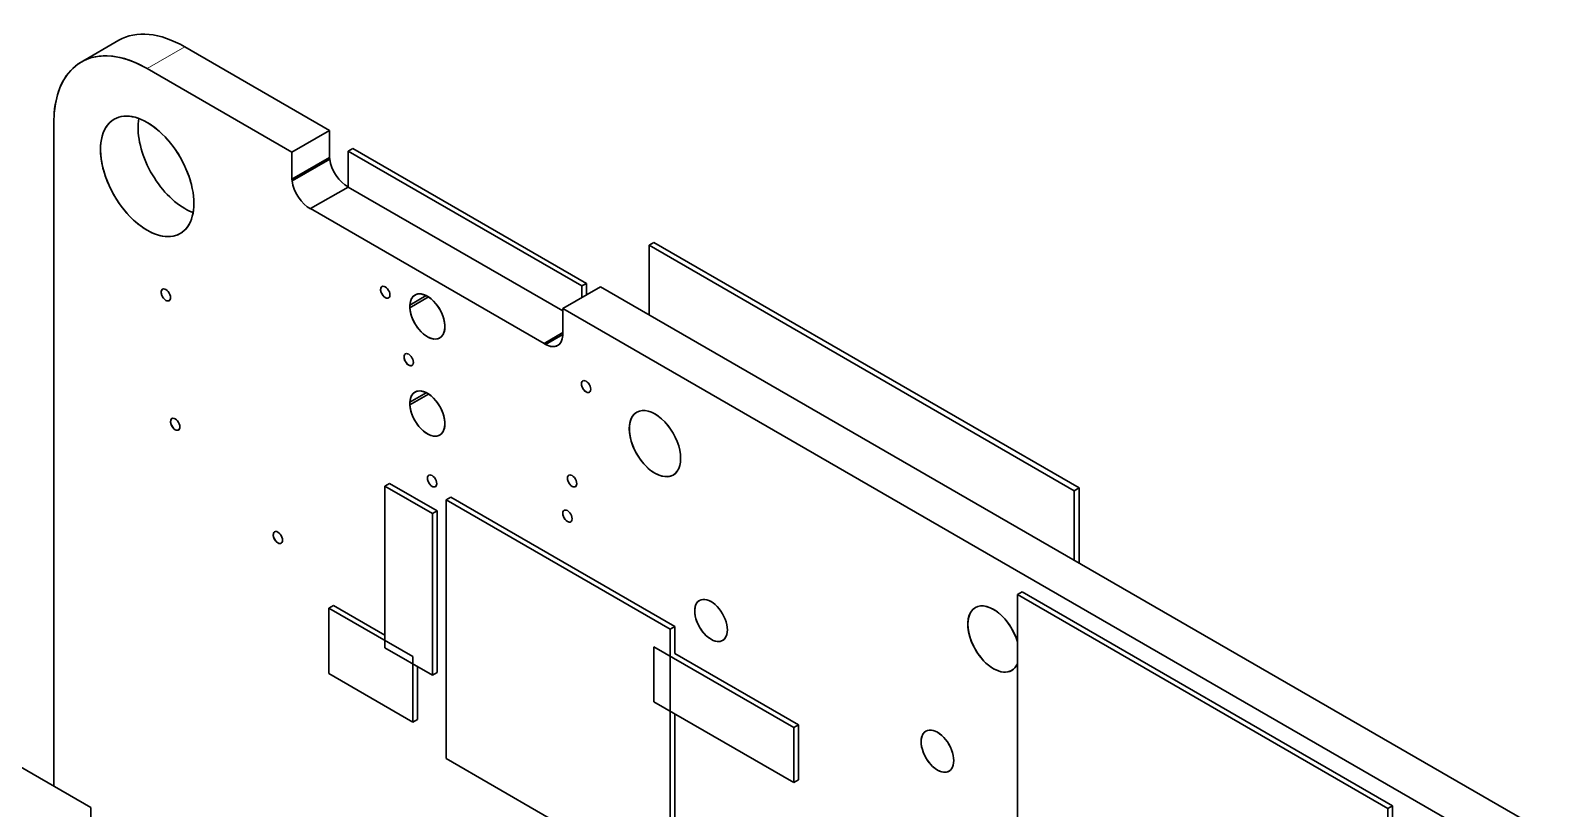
# Model space of a CAD drawing. Extents: x 284 to 1097, y 96 to 774.
# Drawn here: x 716.13 to 738.98, y 699.83 to 711.62 of the extents above; entities that cross this region are included whole.
import ezdxf

# ---------------------------------------------------------------- set-up
doc = ezdxf.new("R2010")
doc.units = 0

msp = doc.modelspace()

# ---------------------------------------------------------------- linework, layer by layer
at = {"color": 7, "lineweight": 35, "ltscale": 0.016434}
for p, q in [((716.9, 711.139), (717.469, 711.468)), ((720.095, 709.339), (720.664, 709.667))]:
    msp.add_line(p, q, dxfattribs=at)
at = {"color": 7, "lineweight": 13, "ltscale": 0.016432}
msp.add_line((717.9, 711.04), (718.469, 711.369), dxfattribs=at)
at = {"color": 7, "lineweight": 35, "ltscale": 0.063278}
for p, q in [((718.469, 711.369), (720.661, 710.104)), ((717.9, 711.04), (720.092, 709.775)), ((717.9, 711.04), (720.092, 709.775))]:
    msp.add_line(p, q, dxfattribs=at)
at = {"color": 7, "lineweight": 35, "ltscale": 0.003483}
msp.add_line((716.486, 710.224), (716.491, 710.363), dxfattribs=at)
msp.add_line((716.486, 710.224), (716.491, 710.363), dxfattribs=at)
at = {"color": 7, "lineweight": 35, "ltscale": 0.251273}
msp.add_line((716.486, 700.173), (716.486, 710.224), dxfattribs=at)
msp.add_line((716.486, 700.173), (716.486, 710.224), dxfattribs=at)
at = {"color": 7, "lineweight": 35, "ltscale": 0.016432}
for p, q in [((720.092, 709.775), (720.661, 710.104)), ((720.092, 709.367), (720.661, 709.695)), ((720.375, 708.918), (720.944, 709.246)), ((724.193, 707.407), (724.763, 707.736))]:
    msp.add_line(p, q, dxfattribs=at)
at = {"color": 7, "lineweight": 35, "ltscale": 0.010207}
for p, q in [((720.661, 710.104), (720.661, 709.695)), ((720.092, 709.775), (720.092, 709.367)), ((720.092, 709.775), (720.092, 709.367))]:
    msp.add_line(p, q, dxfattribs=at)
at = {"color": 7, "lineweight": 35, "ltscale": 0.000704824}
msp.add_line((720.661, 709.695), (720.664, 709.667), dxfattribs=at)
at = {"color": 7, "lineweight": 35, "ltscale": 0.002041}
for p, q in [((721.015, 709.829), (720.944, 709.788)), ((724.551, 707.787), (724.48, 707.747)), ((732.012, 704.688), (731.941, 704.647)), ((722.22, 704.3), (722.29, 704.34)), ((720.652, 702.869), (720.723, 702.91)), ((722.22, 701.853), (722.29, 701.894)), ((727.693, 700.228), (727.763, 700.269)), ((736.691, 699.835), (736.762, 699.876))]:
    msp.add_line(p, q, dxfattribs=at)
at = {"color": 7, "lineweight": 35, "ltscale": 0.013544}
msp.add_line((720.944, 709.788), (720.944, 709.246), dxfattribs=at)
at = {"color": 7, "lineweight": 35, "ltscale": 0.102061}
msp.add_line((724.48, 707.747), (720.944, 709.788), dxfattribs=at)
at = {"color": 7, "lineweight": 35, "ltscale": 0.102063}
msp.add_line((721.015, 709.829), (724.551, 707.787), dxfattribs=at)
at = {"color": 7, "lineweight": 35, "ltscale": 0.000704687}
msp.add_line((720.092, 709.367), (720.095, 709.339), dxfattribs=at)
msp.add_line((720.092, 709.367), (720.095, 709.339), dxfattribs=at)
at = {"color": 7, "lineweight": 35, "ltscale": 0.093795}
msp.add_line((720.944, 709.246), (724.193, 707.37), dxfattribs=at)
at = {"color": 7, "lineweight": 35, "ltscale": 0.102062}
msp.add_line((720.375, 708.918), (723.911, 706.876), dxfattribs=at)
msp.add_line((720.375, 708.918), (723.911, 706.876), dxfattribs=at)
at = {"color": 7, "lineweight": 35, "ltscale": 0.002042}
for p, q in [((725.575, 708.405), (725.504, 708.364)), ((722.426, 704.508), (722.496, 704.549)), ((725.82, 702.549), (725.891, 702.59)), ((721.923, 701.142), (721.993, 701.183)), ((727.693, 701.058), (727.763, 701.099))]:
    msp.add_line(p, q, dxfattribs=at)
at = {"color": 7, "lineweight": 35, "ltscale": 0.026404}
msp.add_line((725.504, 708.364), (725.504, 707.308), dxfattribs=at)
at = {"color": 7, "lineweight": 35, "ltscale": 0.185819}
msp.add_line((731.941, 704.647), (725.504, 708.364), dxfattribs=at)
at = {"color": 7, "lineweight": 35, "ltscale": 0.185817}
msp.add_line((725.575, 708.405), (732.012, 704.688), dxfattribs=at)
at = {"color": 7, "lineweight": 35, "ltscale": 0.004358}
for p, q in [((724.48, 707.572), (724.48, 707.747)), ((724.551, 707.787), (724.551, 707.613))]:
    msp.add_line(p, q, dxfattribs=at)
at = {"color": 7, "lineweight": 35, "ltscale": 0.410291}
msp.add_line((724.763, 707.736), (738.976, 699.53), dxfattribs=at)
at = {"color": 7, "lineweight": 35, "ltscale": 0.007153}
for p, q in [((721.878, 707.458), (722.125, 707.601)), ((721.878, 705.988), (722.125, 706.131))]:
    msp.add_line(p, q, dxfattribs=at)
at = {"color": 7, "lineweight": 35, "ltscale": 0.008154}
msp.add_line((721.878, 707.418), (722.16, 707.581), dxfattribs=at)
at = {"color": 7, "lineweight": 35, "ltscale": 0.001004}
for p, q in [((721.878, 707.458), (721.878, 707.418)), ((721.878, 707.458), (721.878, 707.418)), ((721.878, 705.988), (721.878, 705.948)), ((721.878, 705.988), (721.878, 705.948)), ((722.408, 705.642), (722.408, 705.682)), ((722.408, 705.642), (722.408, 705.682))]:
    msp.add_line(p, q, dxfattribs=at)
at = {"color": 7, "lineweight": 35, "ltscale": 0.010205}
msp.add_line((724.193, 706.999), (724.193, 707.407), dxfattribs=at)
msp.add_line((724.193, 706.999), (724.193, 707.407), dxfattribs=at)
at = {"color": 7, "lineweight": 35, "ltscale": 0.410289}
msp.add_line((724.193, 707.407), (738.406, 699.201), dxfattribs=at)
msp.add_line((724.193, 707.407), (738.406, 699.201), dxfattribs=at)
at = {"color": 7, "lineweight": 35, "ltscale": 0.001003}
msp.add_line((722.408, 707.111), (722.408, 707.151), dxfattribs=at)
msp.add_line((722.408, 707.111), (722.408, 707.151), dxfattribs=at)
at = {"color": 7, "lineweight": 35, "ltscale": 0.008165}
msp.add_line((723.911, 706.876), (724.193, 707.04), dxfattribs=at)
at = {"color": 7, "lineweight": 35, "ltscale": 0.007495}
msp.add_line((723.934, 706.862), (724.193, 707.012), dxfattribs=at)
at = {"color": 7, "lineweight": 35, "ltscale": 0.000676983}
msp.add_line((723.911, 706.876), (723.934, 706.862), dxfattribs=at)
msp.add_line((723.911, 706.876), (723.934, 706.862), dxfattribs=at)
at = {"color": 7, "lineweight": 35, "ltscale": 0.008157}
msp.add_line((721.878, 705.948), (722.16, 706.111), dxfattribs=at)
at = {"color": 7, "lineweight": 35, "ltscale": 0.00204}
for p, q in [((721.501, 704.715), (721.571, 704.755)), ((731.078, 703.075), (731.149, 703.116))]:
    msp.add_line(p, q, dxfattribs=at)
at = {"color": 7, "lineweight": 35, "ltscale": 0.020756}
msp.add_line((722.22, 704.3), (721.501, 704.715), dxfattribs=at)
at = {"color": 7, "lineweight": 35, "ltscale": 0.061172}
msp.add_line((721.501, 704.715), (721.501, 702.268), dxfattribs=at)
at = {"color": 7, "lineweight": 35, "ltscale": 0.020755}
for p, q in [((721.571, 704.755), (722.29, 704.34)), ((721.501, 702.268), (722.22, 701.853)), ((727.693, 700.228), (727.693, 701.058))]:
    msp.add_line(p, q, dxfattribs=at)
at = {"color": 7, "lineweight": 35, "ltscale": 0.026402}
msp.add_line((731.941, 703.591), (731.941, 704.647), dxfattribs=at)
at = {"color": 7, "lineweight": 35, "ltscale": 0.028444}
msp.add_line((732.012, 704.688), (732.012, 703.55), dxfattribs=at)
at = {"color": 7, "lineweight": 35, "ltscale": 0.09798}
msp.add_line((722.426, 704.508), (722.426, 700.589), dxfattribs=at)
at = {"color": 7, "lineweight": 35, "ltscale": 0.097979}
for p, q in [((725.82, 702.549), (722.426, 704.508)), ((722.496, 704.549), (725.891, 702.59)), ((722.426, 700.589), (725.82, 698.63))]:
    msp.add_line(p, q, dxfattribs=at)
at = {"color": 7, "lineweight": 35, "ltscale": 0.061171}
for p, q in [((722.22, 701.853), (722.22, 704.3)), ((722.29, 704.34), (722.29, 701.894)), ((727.693, 701.058), (725.573, 702.282))]:
    msp.add_line(p, q, dxfattribs=at)
at = {"color": 7, "lineweight": 35, "ltscale": 0.213855}
msp.add_line((709.638, 704.127), (717.046, 699.85), dxfattribs=at)
at = {"color": 7, "lineweight": 35, "ltscale": 0.162024}
msp.add_line((736.691, 699.835), (731.078, 703.075), dxfattribs=at)
at = {"color": 7, "lineweight": 35, "ltscale": 0.098511}
for p, q in [((731.078, 703.075), (731.078, 699.135)), ((736.691, 695.894), (736.691, 699.835))]:
    msp.add_line(p, q, dxfattribs=at)
at = {"color": 7, "lineweight": 35, "ltscale": 0.162023}
msp.add_line((731.149, 703.116), (736.762, 699.876), dxfattribs=at)
at = {"color": 7, "lineweight": 35, "ltscale": 0.036676}
msp.add_line((721.923, 702.136), (720.652, 702.869), dxfattribs=at)
at = {"color": 7, "lineweight": 35, "ltscale": 0.024837}
msp.add_line((720.652, 702.869), (720.652, 701.876), dxfattribs=at)
at = {"color": 7, "lineweight": 35, "ltscale": 0.022454}
msp.add_line((720.723, 702.91), (721.501, 702.461), dxfattribs=at)
at = {"color": 7, "lineweight": 35, "ltscale": 0.010239}
msp.add_line((725.891, 702.59), (725.891, 702.18), dxfattribs=at)
at = {"color": 7, "lineweight": 35, "ltscale": 0.097978}
msp.add_line((725.82, 698.63), (725.82, 702.549), dxfattribs=at)
at = {"color": 7, "lineweight": 35, "ltscale": 0.024838}
msp.add_line((721.923, 701.142), (721.923, 702.136), dxfattribs=at)
at = {"color": 7, "lineweight": 35, "ltscale": 0.020757}
for p, q in [((725.573, 702.282), (725.573, 701.451)), ((727.763, 701.099), (727.763, 700.269))]:
    msp.add_line(p, q, dxfattribs=at)
at = {"color": 7, "lineweight": 35, "ltscale": 0.054059}
msp.add_line((725.891, 702.18), (727.763, 701.099), dxfattribs=at)
at = {"color": 7, "lineweight": 35, "ltscale": 0.020004}
msp.add_line((721.993, 701.983), (721.993, 701.183), dxfattribs=at)
at = {"color": 7, "lineweight": 35, "ltscale": 0.036677}
msp.add_line((720.652, 701.876), (721.923, 701.142), dxfattribs=at)
at = {"color": 7, "lineweight": 35, "ltscale": 0.06117}
msp.add_line((725.573, 701.451), (727.693, 700.228), dxfattribs=at)
at = {"color": 7, "lineweight": 35, "ltscale": 0.064943}
msp.add_line((725.891, 701.268), (725.891, 698.671), dxfattribs=at)
at = {"color": 7, "lineweight": 35, "ltscale": 0.022701}
msp.add_line((717.046, 698.942), (717.046, 699.85), dxfattribs=at)
at = {"color": 7, "lineweight": 35, "ltscale": 0.018565}
msp.add_line((736.762, 699.876), (736.762, 699.133), dxfattribs=at)
at = {"color": 7, "lineweight": 35}
msp.add_arc((718.882, 709.626), 0.818, 239.7443, 249.5917, dxfattribs=at)
for centre, major_axis, start_param, end_param in [((718.469, 709.736), (1, -1.732), 2.356192, 3.141592), ((717.9, 709.407), (1, -1.732), 2.356192, 3.839723), ((717.9, 709.407), (1, -1.732), 2.356192, 3.141592), ((717.9, 709.407), (1, -1.732), 3.141592, 3.839723), ((717.9, 709.407), (0.5, -0.866), 2.356194, 5.497787), ((717.9, 709.407), (0.5, -0.866), 6.283185, 9.424778), ((717.9, 709.407), (0.5, -0.866), 3.141593, 5.497787), ((718.469, 709.736), (0.5, -0.866), 3.746422, 5.497787), ((717.9, 709.407), (0.5, -0.866), 5.497787, 8.63938), ((720.927, 709.563), (-0.188, 0.326), 0.939238, 2.422768), ((720.357, 709.234), (0.188, -0.326), 4.08083, 5.564361), ((720.357, 709.234), (0.188, -0.326), 4.08083, 5.564361), ((717.9, 709.407), (0.5, -0.866), 5.497787, 6.283185), ((718.183, 707.611), (0.05, -0.0866), 3.141593, 5.497787), ((718.183, 707.611), (0.05, -0.0866), 2.356194, 5.497787), ((718.183, 707.611), (0.05, -0.0866), 0, 3.141593), ((718.183, 707.611), (0.05, -0.0866), 5.497787, 8.63938), ((721.506, 707.652), (0.05, -0.0866), 3.141593, 5.497787), ((721.506, 707.652), (0.05, -0.0866), 2.356194, 5.497787), ((721.506, 707.652), (0.05, -0.0866), 6.283185, 9.424778), ((721.506, 707.652), (0.05, -0.0866), 5.497787, 8.63938), ((722.143, 707.285), (-0.188, 0.325), 3.992439, 7.003136), ((722.143, 707.285), (-0.188, 0.325), 6.283185, 7.003136), ((722.143, 707.285), (-0.188, 0.325), 3.992439, 6.283185), ((718.183, 707.611), (0.05, -0.0866), 5.497787, 6.283185), ((721.506, 707.652), (0.05, -0.0866), 5.497787, 6.283185), ((722.143, 707.285), (-0.188, 0.325), 0.850846, 3.141593), ((722.143, 707.285), (-0.188, 0.325), 0.850846, 3.861543), ((722.143, 707.285), (-0.188, 0.325), 3.141593, 3.861543), ((723.928, 707.172), (0.188, -0.326), 5.518516, 7.002047), ((723.928, 707.172), (0.188, -0.326), 6.283185, 7.002047), ((721.86, 706.631), (0.05, -0.0866), 3.141593, 5.497787), ((721.86, 706.631), (0.05, -0.0866), 2.356194, 5.497787), ((721.86, 706.631), (0.05, -0.0866), 6.283185, 9.424778), ((721.86, 706.631), (0.05, -0.0866), 5.497787, 8.63938), ((723.928, 707.172), (0.188, -0.326), 5.518516, 6.283185), ((721.86, 706.631), (0.05, -0.0866), 5.497787, 6.283185), ((724.547, 706.223), (0.05, -0.0866), 3.141593, 5.497787), ((724.547, 706.223), (0.05, -0.0866), 2.356194, 5.497787), ((724.547, 706.223), (0.05, -0.0866), 6.283185, 9.424778), ((724.547, 706.223), (0.05, -0.0866), 5.497787, 8.63938), ((722.143, 705.815), (-0.188, 0.325), 3.992439, 7.003136), ((722.143, 705.815), (-0.188, 0.325), 6.283185, 7.003136), ((722.143, 705.815), (-0.188, 0.325), 3.992439, 6.283185), ((724.547, 706.223), (0.05, -0.0866), 5.497787, 6.283185), ((722.143, 705.815), (-0.188, 0.325), 0.850846, 3.141593), ((722.143, 705.815), (-0.188, 0.325), 0.850846, 3.861543), ((725.59, 705.36), (0.275, -0.476), 3.141593, 5.497787), ((725.59, 705.36), (0.275, -0.476), 2.356194, 5.497787), ((725.59, 705.36), (0.275, -0.476), 0, 3.141593), ((725.59, 705.36), (0.275, -0.476), 5.497787, 8.63938), ((718.325, 705.652), (0.05, -0.0866), 3.141593, 5.497787), ((718.325, 705.652), (0.05, -0.0866), 2.356194, 5.497787), ((718.325, 705.652), (0.05, -0.0866), 0, 3.141593), ((718.325, 705.652), (0.05, -0.0866), 5.497787, 8.63938), ((718.325, 705.652), (0.05, -0.0866), 5.497787, 6.283185), ((722.143, 705.815), (-0.188, 0.325), 3.141593, 3.861543), ((722.214, 704.794), (0.05, -0.0866), 3.141593, 5.497787), ((722.214, 704.794), (0.05, -0.0866), 2.356194, 5.497787), ((722.214, 704.794), (0.05, -0.0866), 6.283185, 9.424778), ((722.214, 704.794), (0.05, -0.0866), 5.497787, 8.63938), ((724.335, 704.794), (0.05, -0.0866), 3.141593, 5.497787), ((724.335, 704.794), (0.05, -0.0866), 2.356194, 5.497787), ((724.335, 704.794), (0.05, -0.0866), 6.283185, 9.424778), ((724.335, 704.794), (0.05, -0.0866), 5.497787, 8.63938), ((725.59, 705.36), (0.275, -0.476), 5.497787, 6.283185), ((722.214, 704.794), (0.05, -0.0866), 5.497787, 6.283185), ((724.335, 704.794), (0.05, -0.0866), 5.497787, 6.283185), ((724.264, 704.263), (0.05, -0.0866), 3.141593, 5.497787), ((724.264, 704.263), (0.05, -0.0866), 2.356194, 5.497787), ((724.264, 704.263), (0.05, -0.0866), 0, 3.141593), ((724.264, 704.263), (0.05, -0.0866), 5.497787, 8.63938), ((724.264, 704.263), (0.05, -0.0866), 5.497787, 6.283185), ((719.88, 703.937), (0.05, -0.0866), 3.141593, 5.497787), ((719.88, 703.937), (0.05, -0.0866), 2.356194, 5.497787), ((719.88, 703.937), (0.05, -0.0866), 0, 3.141593), ((719.88, 703.937), (0.05, -0.0866), 5.497787, 8.63938), ((719.88, 703.937), (0.05, -0.0866), 5.497787, 6.283185), ((726.439, 702.682), (0.175, -0.303), 3.141593, 5.497787), ((726.439, 702.682), (0.175, -0.303), 2.356194, 5.497787), ((726.439, 702.682), (0.175, -0.303), 6.283185, 9.424778), ((726.439, 702.682), (0.175, -0.303), 5.497787, 8.63938), ((730.717, 702.4), (0.275, -0.476), 3.141593, 5.497787), ((730.717, 702.4), (0.275, -0.476), 2.356194, 5.497787), ((730.717, 702.4), (0.275, -0.476), 1.161782, 3.141593), ((730.717, 702.4), (0.275, -0.476), 1.161782, 2.356194), ((726.439, 702.682), (0.175, -0.303), 5.497787, 6.283185), ((730.717, 702.4), (0.275, -0.476), 5.497787, 6.692199), ((730.717, 702.4), (0.275, -0.476), 5.497787, 6.283185), ((730.717, 702.4), (0.275, -0.476), 6.283185, 6.692199), ((729.868, 700.702), (0.175, -0.303), 3.141593, 5.497787), ((729.868, 700.702), (0.175, -0.303), 2.356194, 5.497787), ((729.868, 700.702), (0.175, -0.303), 6.283185, 9.424778), ((729.868, 700.702), (0.175, -0.303), 5.497787, 8.63938), ((729.868, 700.702), (0.175, -0.303), 5.497787, 6.283185)]:
    msp.add_ellipse(centre, major_axis=major_axis, ratio=0.57735, start_param=start_param, end_param=end_param, dxfattribs=at)

doc.saveas('drawing.dxf')
